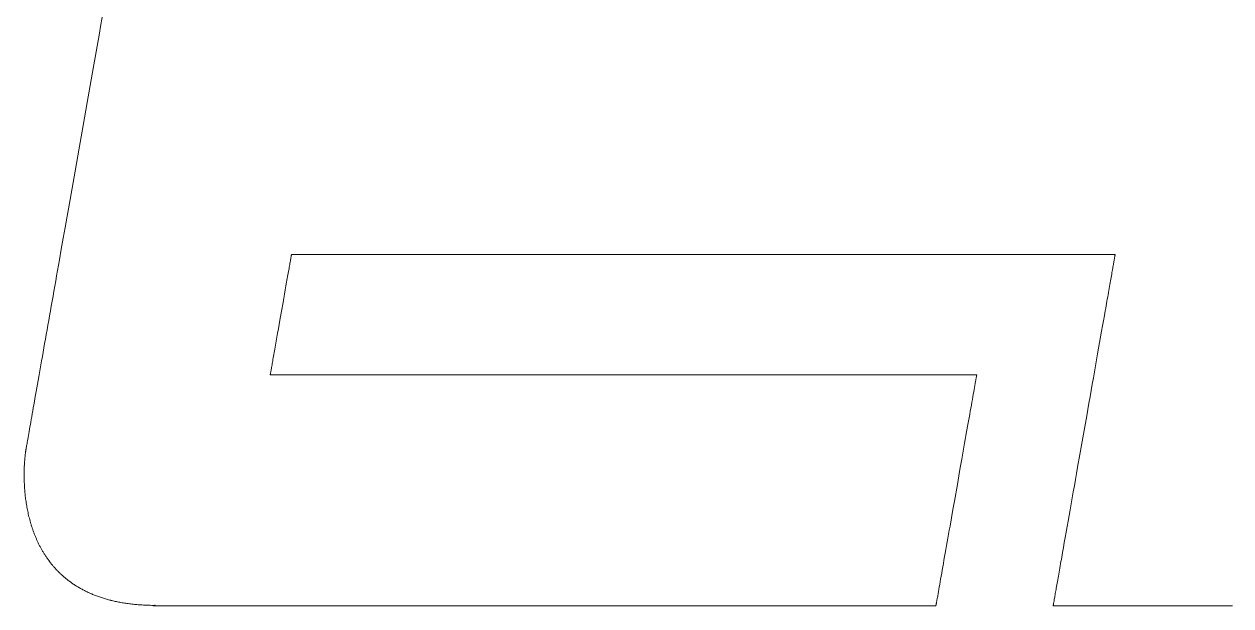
# Model space of a CAD drawing. Header units: millimetres. Extents: x 8533 to 164433, y 5768 to 115327.
# Drawn here: x 57304.3 to 57663.2, y 107582.3 to 107755.5 of the extents above; entities that cross this region are included whole.
import ezdxf

# ---------------------------------------------------------------- set-up
doc = ezdxf.new("R2010")
doc.units = ezdxf.units.MM
doc.header["$LTSCALE"] = 250
doc.layers.add('06_G-ENP_심볼', color=3, linetype='Continuous')
doc.layers.add('G-ENP', color=1, linetype='Continuous')

# ---------------------------------------------------------------- blocks, each defined once
blk = doc.blocks.new('zw$82BC')
at = {"layer": 'G-ENP', "color": 8, "lineweight": 0}
for p, q in [((20.262, 91.9277), (20.2549, 91.8871)), ((20.2691, 91.9679), (20.262, 91.9277)), ((20.2549, 91.8871), (20.2476, 91.846)), ((20.2476, 91.846), (20.2403, 91.8044)), ((20.2403, 91.8044), (20.2329, 91.7625)), ((20.2329, 91.7625), (20.2255, 91.7203)), ((20.2255, 91.7203), (20.218, 91.6779)), ((20.218, 91.6779), (20.2105, 91.6352)), ((20.2105, 91.6352), (20.1954, 91.5495)), ((20.1954, 91.5495), (20.1802, 91.4635)), ((20.1802, 91.4635), (20.1651, 91.3777)), ((20.1651, 91.3777), (20.1576, 91.335)), ((20.1576, 91.335), (20.1501, 91.2926)), ((20.1426, 91.2503), (20.1352, 91.2084)), ((20.1501, 91.2926), (20.1426, 91.2503)), ((20.1352, 91.2084), (20.1279, 91.1669)), ((20.1279, 91.1669), (20.1207, 91.1257)), ((20.1207, 91.1257), (20.1135, 91.085)), ((20.1135, 91.085), (20.1064, 91.0448)), ((20.1064, 91.0448), (20.0994, 91.0052)), ((20.9677, 91.0177), (20.9686, 91.0228)), ((20.9686, 91.0228), (20.9695, 91.0277)), ((20.9695, 91.0277), (20.9703, 91.0324)), ((20.9703, 91.0324), (20.9711, 91.0368)), ((20.9711, 91.0368), (20.9718, 91.0409)), ((20.9718, 91.0409), (20.9725, 91.0447)), ((20.9725, 91.0447), (20.9731, 91.0482)), ((20.9731, 91.0482), (20.9736, 91.0513)), ((20.9736, 91.0513), (20.9741, 91.0542)), ((20.9741, 91.0542), (20.9746, 91.0567)), ((20.9746, 91.0567), (20.975, 91.0589)), ((20.975, 91.0589), (20.9753, 91.0608)), ((20.9753, 91.0608), (20.9756, 91.0623)), ((20.9756, 91.0623), (20.9758, 91.0634)), ((20.9758, 91.0634), (20.9759, 91.0641)), ((20.9759, 91.0641), (20.9759, 91.0645)), ((20.976, 91.0645), (20.9762, 91.0645)), ((20.9762, 91.0645), (20.9765, 91.0645)), ((20.9765, 91.0645), (20.977, 91.0645)), ((20.977, 91.0645), (20.9777, 91.0645)), ((20.9777, 91.0645), (20.9786, 91.0645)), ((20.9786, 91.0645), (20.9796, 91.0645)), ((20.9796, 91.0645), (20.9808, 91.0645)), ((20.9808, 91.0645), (20.9822, 91.0645)), ((20.9822, 91.0645), (20.9837, 91.0645)), ((20.9837, 91.0645), (20.9854, 91.0645)), ((20.9854, 91.0645), (20.9872, 91.0645)), ((20.9872, 91.0645), (20.9892, 91.0645)), ((20.9892, 91.0645), (20.9914, 91.0645)), ((20.9914, 91.0645), (20.9937, 91.0645)), ((20.9937, 91.0645), (20.9962, 91.0645)), ((20.9962, 91.0645), (20.9988, 91.0645)), ((20.9988, 91.0645), (21.0016, 91.0645)), ((21.0016, 91.0645), (21.0045, 91.0645)), ((21.0045, 91.0645), (21.0076, 91.0645)), ((21.0076, 91.0645), (21.0109, 91.0645)), ((21.0109, 91.0645), (21.0178, 91.0645)), ((21.0178, 91.0645), (21.0254, 91.0645)), ((21.0254, 91.0645), (21.0335, 91.0645)), ((21.0335, 91.0645), (21.0422, 91.0645)), ((21.0422, 91.0645), (21.0515, 91.0645)), ((21.0515, 91.0645), (21.0613, 91.0645)), ((21.0613, 91.0645), (21.0717, 91.0645)), ((21.0717, 91.0645), (21.0826, 91.0645)), ((21.0826, 91.0645), (21.0941, 91.0645)), ((21.0941, 91.0645), (21.1061, 91.0645)), ((21.1061, 91.0645), (21.1186, 91.0645)), ((21.1186, 91.0645), (21.1317, 91.0645)), ((21.1317, 91.0645), (21.1452, 91.0645)), ((21.1452, 91.0645), (21.1592, 91.0645)), ((21.1592, 91.0645), (21.1737, 91.0645)), ((21.1737, 91.0645), (21.1887, 91.0645)), ((21.1887, 91.0645), (21.2042, 91.0645)), ((21.2042, 91.0645), (21.2201, 91.0645)), ((21.2201, 91.0645), (21.2364, 91.0645)), ((21.2364, 91.0645), (21.2532, 91.0645)), ((21.2532, 91.0645), (21.2705, 91.0645)), ((21.2705, 91.0645), (21.2882, 91.0645)), ((21.2882, 91.0645), (21.3062, 91.0645)), ((21.3062, 91.0645), (21.3247, 91.0645)), ((21.3247, 91.0645), (21.3436, 91.0645)), ((21.3436, 91.0645), (21.3629, 91.0645)), ((21.3629, 91.0645), (21.3826, 91.0645)), ((21.3826, 91.0645), (21.4027, 91.0645)), ((21.4027, 91.0645), (21.4231, 91.0645)), ((21.4231, 91.0645), (21.4439, 91.0645)), ((21.4439, 91.0645), (21.465, 91.0645)), ((21.465, 91.0645), (21.4865, 91.0645)), ((21.4865, 91.0645), (21.5083, 91.0645)), ((21.5083, 91.0645), (21.5304, 91.0645)), ((21.5304, 91.0645), (21.5528, 91.0645)), ((21.5528, 91.0645), (21.5756, 91.0645)), ((21.5756, 91.0645), (21.5987, 91.0645)), ((21.5987, 91.0645), (21.622, 91.0645)), ((21.622, 91.0645), (21.6456, 91.0645)), ((21.6456, 91.0645), (21.6695, 91.0645)), ((21.6695, 91.0645), (21.6937, 91.0645)), ((21.6937, 91.0645), (21.7181, 91.0645)), ((21.7181, 91.0645), (21.7428, 91.0645)), ((21.7428, 91.0645), (21.7677, 91.0645)), ((21.7677, 91.0645), (21.7929, 91.0645)), ((21.7929, 91.0645), (21.8183, 91.0645)), ((21.8183, 91.0645), (21.8439, 91.0645)), ((21.8439, 91.0645), (21.8697, 91.0645)), ((21.8697, 91.0645), (21.8957, 91.0645)), ((21.8957, 91.0645), (21.9219, 91.0645)), ((21.9219, 91.0645), (21.9482, 91.0645)), ((21.9482, 91.0645), (21.9748, 91.0645)), ((21.9748, 91.0645), (22.0015, 91.0645)), ((22.0015, 91.0645), (22.0554, 91.0645)), ((22.0554, 91.0645), (22.1098, 91.0645)), ((22.1098, 91.0645), (22.1648, 91.0645)), ((22.1648, 91.0645), (22.2202, 91.0645)), ((22.2202, 91.0645), (22.2759, 91.0645)), ((22.2759, 91.0645), (22.3319, 91.0645)), ((22.3319, 91.0645), (22.3881, 91.0645)), ((22.3881, 91.0645), (22.501, 91.0645)), ((22.501, 91.0645), (22.614, 91.0645)), ((22.614, 91.0645), (22.6703, 91.0645)), ((22.6703, 91.0645), (22.7265, 91.0645)), ((22.7265, 91.0645), (22.7824, 91.0645)), ((22.7824, 91.0645), (22.838, 91.0645)), ((22.838, 91.0645), (22.8933, 91.0645)), ((22.8933, 91.0645), (22.948, 91.0645)), ((22.948, 91.0645), (23.0023, 91.0645)), ((23.0023, 91.0645), (23.0292, 91.0645)), ((23.0292, 91.0645), (23.056, 91.0645)), ((23.056, 91.0645), (23.0825, 91.0645)), ((23.0825, 91.0645), (23.109, 91.0645)), ((23.109, 91.0645), (23.1352, 91.0645)), ((23.1352, 91.0645), (23.1613, 91.0645)), ((23.1613, 91.0645), (23.1871, 91.0645)), ((23.1871, 91.0645), (23.2128, 91.0645)), ((23.2128, 91.0645), (23.2382, 91.0645)), ((23.2382, 91.0645), (23.2634, 91.0645)), ((23.2634, 91.0645), (23.2884, 91.0645)), ((23.2884, 91.0645), (23.3132, 91.0645)), ((23.3132, 91.0645), (23.3377, 91.0645)), ((23.3377, 91.0645), (23.3619, 91.0645)), ((23.3619, 91.0645), (23.3859, 91.0645)), ((23.3859, 91.0645), (23.4096, 91.0645)), ((23.4096, 91.0645), (23.433, 91.0645)), ((23.433, 91.0645), (23.4562, 91.0645)), ((23.4562, 91.0645), (23.479, 91.0645)), ((23.479, 91.0645), (23.5016, 91.0645)), ((23.5016, 91.0645), (23.5238, 91.0645)), ((23.5238, 91.0645), (23.5457, 91.0645)), ((23.5457, 91.0645), (23.5672, 91.0645)), ((23.5672, 91.0645), (23.5885, 91.0645)), ((23.5885, 91.0645), (23.6093, 91.0645)), ((23.6093, 91.0645), (23.6299, 91.0645)), ((23.6299, 91.0645), (23.65, 91.0645)), ((23.65, 91.0645), (23.6698, 91.0645)), ((23.6698, 91.0645), (23.6892, 91.0645)), ((23.6892, 91.0645), (23.7082, 91.0645)), ((23.7082, 91.0645), (23.7268, 91.0645)), ((23.7268, 91.0645), (23.745, 91.0645)), ((23.745, 91.0645), (23.7628, 91.0645)), ((23.7628, 91.0645), (23.7802, 91.0645)), ((23.7802, 91.0645), (23.7971, 91.0645)), ((23.7971, 91.0645), (23.8136, 91.0645)), ((23.8136, 91.0645), (23.8296, 91.0645)), ((23.8296, 91.0645), (23.8452, 91.0645)), ((23.8452, 91.0645), (23.8603, 91.0645)), ((23.8603, 91.0645), (23.875, 91.0645)), ((23.875, 91.0645), (23.8892, 91.0645)), ((23.8892, 91.0645), (23.9028, 91.0645)), ((23.9028, 91.0645), (23.916, 91.0645)), ((23.916, 91.0645), (23.9286, 91.0645)), ((23.9286, 91.0645), (23.9408, 91.0645)), ((23.9408, 91.0645), (23.9524, 91.0645)), ((23.9524, 91.0645), (23.9635, 91.0645)), ((23.9635, 91.0645), (23.974, 91.0645)), ((23.974, 91.0645), (23.984, 91.0645)), ((23.984, 91.0645), (23.9935, 91.0645)), ((23.9935, 91.0645), (24.0023, 91.0645)), ((24.0023, 91.0645), (24.0106, 91.0645)), ((24.0106, 91.0645), (24.0183, 91.0645)), ((24.0183, 91.0645), (24.0254, 91.0645)), ((24.0254, 91.0645), (24.0288, 91.0645)), ((24.0288, 91.0645), (24.032, 91.0645)), ((24.032, 91.0645), (24.035, 91.0645)), ((24.035, 91.0645), (24.0379, 91.0645)), ((24.0379, 91.0645), (24.0406, 91.0645)), ((24.0406, 91.0645), (24.0431, 91.0645)), ((24.0431, 91.0645), (24.0456, 91.0645)), ((24.0456, 91.0645), (24.0478, 91.0645)), ((24.0478, 91.0645), (24.0499, 91.0645)), ((24.0499, 91.0645), (24.0518, 91.0645)), ((24.0518, 91.0645), (24.0536, 91.0645)), ((24.0536, 91.0645), (24.0552, 91.0645)), ((24.0549, 91.0229), (24.0541, 91.0182)), ((24.0557, 91.0274), (24.0549, 91.0229)), ((24.0552, 91.0645), (24.0567, 91.0645)), ((24.0565, 91.0316), (24.0557, 91.0274)), ((24.0572, 91.0356), (24.0565, 91.0316)), ((24.0567, 91.0645), (24.0579, 91.0645)), ((24.0578, 91.0393), (24.0572, 91.0356)), ((24.0584, 91.0429), (24.0578, 91.0393)), ((24.0579, 91.0645), (24.0591, 91.0645)), ((24.059, 91.0461), (24.0584, 91.0429)), ((24.0595, 91.0491), (24.059, 91.0461)), ((24.0591, 91.0645), (24.06, 91.0645)), ((24.06, 91.0519), (24.0595, 91.0491)), ((24.06, 91.0645), (24.0608, 91.0645)), ((24.0605, 91.0544), (24.06, 91.0519)), ((24.0609, 91.0566), (24.0605, 91.0544)), ((24.0608, 91.0645), (24.0614, 91.0645)), ((24.0612, 91.0585), (24.0609, 91.0566)), ((24.0615, 91.0602), (24.0612, 91.0585)), ((24.0614, 91.0645), (24.0619, 91.0645)), ((24.0617, 91.0616), (24.0615, 91.0602)), ((24.0619, 91.0628), (24.0617, 91.0616)), ((24.0619, 91.0645), (24.0621, 91.0645)), ((24.0621, 91.0636), (24.0619, 91.0628)), ((24.0622, 91.0642), (24.0621, 91.0636)), ((24.0622, 91.0645), (24.0622, 91.0642)), ((20.096, 90.9856), (20.0925, 90.9662)), ((20.0994, 91.0052), (20.096, 90.9856)), ((20.9602, 90.9753), (20.9614, 90.982)), ((20.9614, 90.982), (20.9625, 90.9884)), ((20.9625, 90.9884), (20.9636, 90.9947)), ((20.9636, 90.9947), (20.9647, 91.0008)), ((20.9647, 91.0008), (20.9657, 91.0066)), ((20.9657, 91.0066), (20.9667, 91.0123)), ((20.9667, 91.0123), (20.9677, 91.0177)), ((24.0472, 90.9791), (24.0461, 90.9726)), ((24.0483, 90.9853), (24.0472, 90.9791)), ((24.0493, 90.9913), (24.0483, 90.9853)), ((24.0504, 90.9971), (24.0493, 90.9913)), ((24.0514, 91.0027), (24.0504, 90.9971)), ((24.0523, 91.0081), (24.0514, 91.0027)), ((24.0532, 91.0132), (24.0523, 91.0081)), ((24.0541, 91.0182), (24.0532, 91.0132)), ((20.0891, 90.9469), (20.0858, 90.9278)), ((20.0925, 90.9662), (20.0891, 90.9469)), ((20.9499, 90.9167), (20.9526, 90.9321)), ((20.9526, 90.9321), (20.9552, 90.9471)), ((20.9552, 90.9471), (20.9578, 90.9615)), ((20.9578, 90.9615), (20.959, 90.9685)), ((20.959, 90.9685), (20.9602, 90.9753)), ((24.0399, 90.9376), (24.0385, 90.93)), ((24.0412, 90.945), (24.0399, 90.9376)), ((24.0424, 90.9522), (24.0412, 90.945)), ((24.0437, 90.9592), (24.0424, 90.9522)), ((24.0449, 90.966), (24.0437, 90.9592)), ((24.0461, 90.9726), (24.0449, 90.966)), ((20.0791, 90.8902), (20.0759, 90.8717)), ((20.0824, 90.9089), (20.0791, 90.8902)), ((20.0858, 90.9278), (20.0824, 90.9089)), ((20.9443, 90.8848), (20.9471, 90.9009)), ((20.9471, 90.9009), (20.9499, 90.9167)), ((24.0314, 90.8895), (24.0299, 90.881)), ((24.0329, 90.898), (24.0314, 90.8895)), ((24.0343, 90.9062), (24.0329, 90.898)), ((24.0358, 90.9143), (24.0343, 90.9062)), ((24.0372, 90.9223), (24.0358, 90.9143)), ((24.0385, 90.93), (24.0372, 90.9223)), ((20.0726, 90.8534), (20.0694, 90.8352)), ((20.0759, 90.8717), (20.0726, 90.8534)), ((20.9326, 90.819), (20.9385, 90.8521)), ((20.9385, 90.8521), (20.9443, 90.8848)), ((24.0252, 90.8543), (24.0219, 90.8358)), ((24.0268, 90.8633), (24.0252, 90.8543)), ((24.0284, 90.8722), (24.0268, 90.8633)), ((24.0299, 90.881), (24.0284, 90.8722)), ((20.0632, 90.7996), (20.0601, 90.7821)), ((20.0663, 90.8173), (20.0632, 90.7996)), ((20.0694, 90.8352), (20.0663, 90.8173)), ((20.9269, 90.7864), (20.9298, 90.8026)), ((20.9298, 90.8026), (20.9326, 90.819)), ((24.0151, 90.7971), (24.0116, 90.777)), ((24.0186, 90.8167), (24.0151, 90.7971)), ((24.0219, 90.8358), (24.0186, 90.8167)), ((20.057, 90.7649), (20.054, 90.7479)), ((20.0601, 90.7821), (20.057, 90.7649)), ((20.9186, 90.7395), (20.9213, 90.7548)), ((20.9213, 90.7548), (20.9241, 90.7704)), ((20.9241, 90.7704), (20.9269, 90.7864)), ((24.0079, 90.7564), (24.0042, 90.7355)), ((24.0116, 90.777), (24.0079, 90.7564)), ((20.0482, 90.7146), (20.0453, 90.6983)), ((20.0511, 90.7311), (20.0482, 90.7146)), ((20.054, 90.7479), (20.0511, 90.7311)), ((20.9123, 90.7037), (20.9135, 90.7106)), ((20.9135, 90.7106), (20.9147, 90.7176)), ((20.9147, 90.7176), (20.916, 90.7248)), ((20.916, 90.7248), (20.9186, 90.7395)), ((24.0005, 90.714), (23.9966, 90.6923)), ((24.0042, 90.7355), (24.0005, 90.714)), ((20.0397, 90.6666), (20.037, 90.6511)), ((20.0425, 90.6823), (20.0397, 90.6666)), ((20.0453, 90.6983), (20.0425, 90.6823)), ((20.9039, 90.6559), (20.9048, 90.6611)), ((20.9048, 90.6611), (20.9057, 90.6665)), ((20.9057, 90.6665), (20.9067, 90.6722)), ((20.9067, 90.6722), (20.9078, 90.6781)), ((20.9078, 90.6781), (20.9089, 90.6842)), ((20.9089, 90.6842), (20.91, 90.6905)), ((20.91, 90.6905), (20.9111, 90.697)), ((20.9111, 90.697), (20.9123, 90.7037)), ((23.9927, 90.6701), (23.9888, 90.6477)), ((23.9966, 90.6923), (23.9927, 90.6701)), ((20.0317, 90.6211), (20.0291, 90.6065)), ((20.0343, 90.636), (20.0317, 90.6211)), ((20.037, 90.6511), (20.0343, 90.636)), ((20.8966, 90.6145), (20.8968, 90.6157)), ((20.8968, 90.6157), (20.897, 90.6173)), ((20.897, 90.6173), (20.8974, 90.6192)), ((20.8974, 90.6192), (20.8978, 90.6214)), ((20.8978, 90.6214), (20.8982, 90.624)), ((20.8982, 90.624), (20.8988, 90.627)), ((20.8988, 90.627), (20.8993, 90.6302)), ((20.8993, 90.6302), (20.9, 90.6338)), ((20.9, 90.6338), (20.9006, 90.6376)), ((20.9006, 90.6376), (20.9014, 90.6418)), ((20.9014, 90.6418), (20.9022, 90.6462)), ((20.9022, 90.6462), (20.903, 90.6509)), ((20.903, 90.6509), (20.9039, 90.6559)), ((23.9847, 90.6249), (23.9807, 90.6019)), ((23.9888, 90.6477), (23.9847, 90.6249)), ((20.0241, 90.5782), (20.0217, 90.5645)), ((20.0266, 90.5922), (20.0241, 90.5782)), ((20.0291, 90.6065), (20.0266, 90.5922)), ((20.8963, 90.6133), (20.8964, 90.6137)), ((20.8963, 90.6132), (20.8963, 90.6133)), ((20.8964, 90.6137), (20.8966, 90.6145)), ((20.8974, 90.6132), (20.8966, 90.6132)), ((20.8988, 90.6132), (20.8974, 90.6132)), ((20.9007, 90.6132), (20.8988, 90.6132)), ((20.9032, 90.6132), (20.9007, 90.6132)), ((20.9063, 90.6132), (20.9032, 90.6132)), ((20.9099, 90.6132), (20.9063, 90.6132)), ((20.9141, 90.6132), (20.9099, 90.6132)), ((20.9188, 90.6132), (20.9141, 90.6132)), ((20.924, 90.6132), (20.9188, 90.6132)), ((20.9298, 90.6132), (20.924, 90.6132)), ((20.9361, 90.6132), (20.9298, 90.6132)), ((20.9428, 90.6132), (20.9361, 90.6132)), ((20.9501, 90.6132), (20.9428, 90.6132)), ((20.9579, 90.6132), (20.9501, 90.6132)), ((20.9661, 90.6132), (20.9579, 90.6132)), ((20.9748, 90.6132), (20.9661, 90.6132)), ((20.984, 90.6132), (20.9748, 90.6132)), ((20.9937, 90.6132), (20.984, 90.6132)), ((21.0038, 90.6132), (20.9937, 90.6132)), ((21.0144, 90.6132), (21.0038, 90.6132)), ((21.0254, 90.6132), (21.0144, 90.6132)), ((21.0368, 90.6132), (21.0254, 90.6132)), ((21.0486, 90.6132), (21.0368, 90.6132)), ((21.0609, 90.6132), (21.0486, 90.6132)), ((21.0736, 90.6132), (21.0609, 90.6132)), ((21.0867, 90.6132), (21.0736, 90.6132)), ((21.1002, 90.6132), (21.0867, 90.6132)), ((21.1141, 90.6132), (21.1002, 90.6132)), ((21.1284, 90.6132), (21.1141, 90.6132)), ((21.143, 90.6132), (21.1284, 90.6132)), ((21.158, 90.6132), (21.143, 90.6132)), ((21.1734, 90.6132), (21.158, 90.6132)), ((21.1891, 90.6132), (21.1734, 90.6132)), ((21.2052, 90.6132), (21.1891, 90.6132)), ((21.2216, 90.6132), (21.2052, 90.6132)), ((21.2383, 90.6132), (21.2216, 90.6132)), ((21.2554, 90.6132), (21.2383, 90.6132)), ((21.2728, 90.6132), (21.2554, 90.6132)), ((21.2905, 90.6132), (21.2728, 90.6132)), ((21.3085, 90.6132), (21.2905, 90.6132)), ((21.3268, 90.6132), (21.3085, 90.6132)), ((21.3454, 90.6132), (21.3268, 90.6132)), ((21.3643, 90.6132), (21.3454, 90.6132)), ((21.3834, 90.6132), (21.3643, 90.6132)), ((21.4028, 90.6132), (21.3834, 90.6132)), ((21.4225, 90.6132), (21.4028, 90.6132)), ((21.4424, 90.6132), (21.4225, 90.6132)), ((21.4626, 90.6132), (21.4424, 90.6132)), ((21.483, 90.6132), (21.4626, 90.6132)), ((21.5037, 90.6132), (21.483, 90.6132)), ((21.5245, 90.6132), (21.5037, 90.6132)), ((21.5456, 90.6132), (21.5245, 90.6132)), ((21.5669, 90.6132), (21.5456, 90.6132)), ((21.5884, 90.6132), (21.5669, 90.6132)), ((21.6101, 90.6132), (21.5884, 90.6132)), ((21.632, 90.6132), (21.6101, 90.6132)), ((21.654, 90.6132), (21.632, 90.6132)), ((21.6763, 90.6132), (21.654, 90.6132)), ((21.6987, 90.6132), (21.6763, 90.6132)), ((21.7212, 90.6132), (21.6987, 90.6132)), ((21.7668, 90.6132), (21.7212, 90.6132)), ((21.8129, 90.6132), (21.7668, 90.6132)), ((21.8595, 90.6132), (21.8129, 90.6132)), ((21.9066, 90.6132), (21.8595, 90.6132)), ((21.954, 90.6132), (21.9066, 90.6132)), ((22.0017, 90.6132), (21.954, 90.6132)), ((22.0497, 90.6132), (22.0017, 90.6132)), ((22.1463, 90.6132), (22.0497, 90.6132)), ((22.2432, 90.6132), (22.1463, 90.6132)), ((22.34, 90.6132), (22.2432, 90.6132)), ((22.3882, 90.6132), (22.34, 90.6132)), ((22.4362, 90.6132), (22.3882, 90.6132)), ((22.484, 90.6132), (22.4362, 90.6132)), ((22.5314, 90.6132), (22.484, 90.6132)), ((22.5785, 90.6132), (22.5314, 90.6132)), ((22.6251, 90.6132), (22.5785, 90.6132)), ((22.6712, 90.6132), (22.6251, 90.6132)), ((22.7168, 90.6132), (22.6712, 90.6132)), ((22.7394, 90.6132), (22.7168, 90.6132)), ((22.7618, 90.6132), (22.7394, 90.6132)), ((22.7841, 90.6132), (22.7618, 90.6132)), ((22.8061, 90.6132), (22.7841, 90.6132)), ((22.828, 90.6132), (22.8061, 90.6132)), ((22.8497, 90.6132), (22.828, 90.6132)), ((22.8713, 90.6132), (22.8497, 90.6132)), ((22.8926, 90.6132), (22.8713, 90.6132)), ((22.9137, 90.6132), (22.8926, 90.6132)), ((22.9345, 90.6132), (22.9137, 90.6132)), ((22.9552, 90.6132), (22.9345, 90.6132)), ((22.9756, 90.6132), (22.9552, 90.6132)), ((22.9958, 90.6132), (22.9756, 90.6132)), ((23.0158, 90.6132), (22.9958, 90.6132)), ((23.0355, 90.6132), (23.0158, 90.6132)), ((23.0549, 90.6132), (23.0355, 90.6132)), ((23.0741, 90.6132), (23.0549, 90.6132)), ((23.093, 90.6132), (23.0741, 90.6132)), ((23.1116, 90.6132), (23.093, 90.6132)), ((23.1299, 90.6132), (23.1116, 90.6132)), ((23.1479, 90.6132), (23.1299, 90.6132)), ((23.1657, 90.6132), (23.1479, 90.6132)), ((23.1831, 90.6132), (23.1657, 90.6132)), ((23.2002, 90.6132), (23.1831, 90.6132)), ((23.2169, 90.6132), (23.2002, 90.6132)), ((23.2334, 90.6132), (23.2169, 90.6132)), ((23.2495, 90.6132), (23.2334, 90.6132)), ((23.2652, 90.6132), (23.2495, 90.6132)), ((23.2806, 90.6132), (23.2652, 90.6132)), ((23.2957, 90.6132), (23.2806, 90.6132)), ((23.3104, 90.6132), (23.2957, 90.6132)), ((23.3246, 90.6132), (23.3104, 90.6132)), ((23.3386, 90.6132), (23.3246, 90.6132)), ((23.3521, 90.6132), (23.3386, 90.6132)), ((23.3652, 90.6132), (23.3521, 90.6132)), ((23.3779, 90.6132), (23.3652, 90.6132)), ((23.3902, 90.6132), (23.3779, 90.6132)), ((23.4021, 90.6132), (23.3902, 90.6132)), ((23.4136, 90.6132), (23.4021, 90.6132)), ((23.4246, 90.6132), (23.4136, 90.6132)), ((23.4352, 90.6132), (23.4246, 90.6132)), ((23.4454, 90.6132), (23.4352, 90.6132)), ((23.4551, 90.6132), (23.4454, 90.6132)), ((23.4643, 90.6132), (23.4551, 90.6132)), ((23.4731, 90.6132), (23.4643, 90.6132)), ((23.4813, 90.6132), (23.4731, 90.6132)), ((23.4892, 90.6132), (23.4813, 90.6132)), ((23.4965, 90.6132), (23.4892, 90.6132)), ((23.5033, 90.6132), (23.4965, 90.6132)), ((23.5096, 90.6132), (23.5033, 90.6132)), ((23.5154, 90.6132), (23.5096, 90.6132)), ((23.5206, 90.6132), (23.5154, 90.6132)), ((23.5254, 90.6132), (23.5206, 90.6132)), ((23.5296, 90.6132), (23.5254, 90.6132)), ((23.5333, 90.6132), (23.5296, 90.6132)), ((23.5364, 90.6132), (23.5333, 90.6132)), ((23.5353, 90.5667), (23.5366, 90.574)), ((23.539, 90.6132), (23.5364, 90.6132)), ((23.5366, 90.574), (23.5378, 90.5809)), ((23.5378, 90.5809), (23.5384, 90.584)), ((23.5384, 90.584), (23.5389, 90.5871)), ((23.5389, 90.5871), (23.5394, 90.5899)), ((23.541, 90.6132), (23.539, 90.6132)), ((23.5394, 90.5899), (23.5399, 90.5927)), ((23.5399, 90.5927), (23.5404, 90.5952)), ((23.5404, 90.5952), (23.5408, 90.5976)), ((23.5408, 90.5976), (23.5412, 90.5999)), ((23.5424, 90.6132), (23.541, 90.6132)), ((23.5412, 90.5999), (23.5415, 90.602)), ((23.5415, 90.602), (23.5419, 90.6039)), ((23.5419, 90.6039), (23.5422, 90.6056)), ((23.5422, 90.6056), (23.5425, 90.6072)), ((23.5433, 90.6132), (23.5424, 90.6132)), ((23.5425, 90.6072), (23.5427, 90.6086)), ((23.5427, 90.6086), (23.5429, 90.6098)), ((23.5429, 90.6098), (23.5431, 90.6108)), ((23.5431, 90.6108), (23.5433, 90.6117)), ((23.5433, 90.6117), (23.5434, 90.6123)), ((23.5434, 90.6123), (23.5435, 90.6128)), ((23.5435, 90.6131), (23.5435, 90.6132)), ((23.5435, 90.6128), (23.5435, 90.6131)), ((23.9766, 90.5786), (23.9724, 90.5551)), ((23.9807, 90.6019), (23.9766, 90.5786)), ((20.0148, 90.5255), (20.0127, 90.5131)), ((20.0171, 90.5382), (20.0148, 90.5255)), ((20.0194, 90.5512), (20.0171, 90.5382)), ((20.0217, 90.5645), (20.0194, 90.5512)), ((23.5274, 90.5218), (23.5291, 90.5317)), ((23.5291, 90.5317), (23.5308, 90.5412)), ((23.5308, 90.5412), (23.5324, 90.5502)), ((23.5324, 90.5502), (23.5339, 90.5587)), ((23.5339, 90.5587), (23.5353, 90.5667)), ((23.9683, 90.5315), (23.9641, 90.5077)), ((23.9724, 90.5551), (23.9683, 90.5315)), ((20.0085, 90.4894), (20.0065, 90.4781)), ((20.0105, 90.5011), (20.0085, 90.4894)), ((20.0127, 90.5131), (20.0105, 90.5011)), ((23.5196, 90.4774), (23.5216, 90.4891)), ((23.5216, 90.4891), (23.5236, 90.5004)), ((23.5236, 90.5004), (23.5255, 90.5113)), ((23.5255, 90.5113), (23.5274, 90.5218)), ((23.9641, 90.5077), (23.9556, 90.4598)), ((19.9992, 90.4367), (19.9975, 90.4272)), ((20.0009, 90.4465), (19.9992, 90.4367)), ((20.0027, 90.4566), (20.0009, 90.4465)), ((20.0046, 90.4672), (20.0027, 90.4566)), ((20.0065, 90.4781), (20.0046, 90.4672)), ((23.5106, 90.4269), (23.513, 90.44)), ((23.513, 90.44), (23.5152, 90.4528)), ((23.5152, 90.4528), (23.5174, 90.4653)), ((23.5174, 90.4653), (23.5196, 90.4774)), ((23.9556, 90.4598), (23.9386, 90.3634)), ((19.9916, 90.3936), (19.9903, 90.3863)), ((19.993, 90.4014), (19.9916, 90.3936)), ((19.9944, 90.4096), (19.993, 90.4014)), ((19.9959, 90.4182), (19.9944, 90.4096)), ((19.9975, 90.4272), (19.9959, 90.4182)), ((23.5034, 90.3857), (23.5058, 90.3997)), ((23.5058, 90.3997), (23.5083, 90.4134)), ((23.5083, 90.4134), (23.5106, 90.4269)), ((19.9834, 90.3471), (19.9827, 90.3433)), ((19.9841, 90.3513), (19.9834, 90.3471)), ((19.985, 90.356), (19.9841, 90.3513)), ((19.9859, 90.3612), (19.985, 90.356)), ((19.9869, 90.3668), (19.9859, 90.3612)), ((19.9879, 90.3728), (19.9869, 90.3668)), ((19.9891, 90.3793), (19.9879, 90.3728)), ((19.9903, 90.3863), (19.9891, 90.3793)), ((23.4957, 90.3421), (23.4983, 90.3569)), ((23.4983, 90.3569), (23.5008, 90.3714)), ((23.5008, 90.3714), (23.5034, 90.3857)), ((23.9386, 90.3634), (23.9302, 90.3153)), ((19.9806, 90.3311), (19.9805, 90.3308)), ((19.9805, 90.3308), (19.9805, 90.3308)), ((19.9805, 90.3308), (19.9805, 90.3308)), ((19.9807, 90.3319), (19.9806, 90.3311)), ((19.9809, 90.3332), (19.9807, 90.3319)), ((19.9813, 90.335), (19.9809, 90.3332)), ((19.9817, 90.3372), (19.9813, 90.335)), ((19.9822, 90.34), (19.9817, 90.3372)), ((19.9827, 90.3433), (19.9822, 90.34)), ((23.4877, 90.2969), (23.4904, 90.3121)), ((23.4904, 90.3121), (23.4931, 90.3272)), ((23.4931, 90.3272), (23.4957, 90.3421)), ((23.9302, 90.3153), (23.9218, 90.2678)), ((23.4767, 90.2346), (23.4822, 90.2659)), ((23.4822, 90.2659), (23.4877, 90.2969)), ((23.9218, 90.2678), (23.9176, 90.2442)), ((23.4711, 90.203), (23.4767, 90.2346)), ((23.9135, 90.2208), (23.9094, 90.1977)), ((23.9176, 90.2442), (23.9135, 90.2208)), ((23.4599, 90.1396), (23.4711, 90.203)), ((23.9054, 90.1748), (23.9014, 90.1522)), ((23.9094, 90.1977), (23.9054, 90.1748)), ((23.4544, 90.1081), (23.4599, 90.1396)), ((23.8975, 90.1299), (23.8936, 90.1079)), ((23.9014, 90.1522), (23.8975, 90.1299)), ((23.4435, 90.0464), (23.4489, 90.077)), ((23.4489, 90.077), (23.4544, 90.1081)), ((23.8898, 90.0864), (23.886, 90.0652)), ((23.8936, 90.1079), (23.8898, 90.0864)), ((23.4382, 90.0164), (23.4408, 90.0313)), ((23.4408, 90.0313), (23.4435, 90.0464)), ((23.8824, 90.0444), (23.8788, 90.0241)), ((23.886, 90.0652), (23.8824, 90.0444)), ((23.4305, 89.973), (23.433, 89.9872)), ((23.433, 89.9872), (23.4356, 90.0017)), ((23.4356, 90.0017), (23.4382, 90.0164)), ((23.8719, 89.9849), (23.8686, 89.9661)), ((23.8753, 90.0042), (23.8719, 89.9849)), ((23.8788, 90.0241), (23.8753, 90.0042)), ((23.4233, 89.9318), (23.4256, 89.9453)), ((23.4256, 89.9453), (23.4281, 89.959)), ((23.4281, 89.959), (23.4305, 89.973)), ((23.8638, 89.939), (23.8623, 89.9303)), ((23.8654, 89.9479), (23.8638, 89.939)), ((23.8686, 89.9661), (23.8654, 89.9479)), ((23.4144, 89.8815), (23.4165, 89.8935)), ((23.4165, 89.8935), (23.4187, 89.906)), ((23.4187, 89.906), (23.421, 89.9187)), ((23.421, 89.9187), (23.4233, 89.9318)), ((23.8564, 89.8969), (23.855, 89.889)), ((23.8578, 89.905), (23.8564, 89.8969)), ((23.8593, 89.9133), (23.8578, 89.905)), ((23.8607, 89.9217), (23.8593, 89.9133)), ((23.8623, 89.9303), (23.8607, 89.9217)), ((23.4066, 89.8373), (23.4084, 89.8477)), ((23.4084, 89.8477), (23.4103, 89.8585)), ((23.4103, 89.8585), (23.4123, 89.8698)), ((23.4123, 89.8698), (23.4144, 89.8815)), ((23.8485, 89.8521), (23.8473, 89.8453)), ((23.8497, 89.8591), (23.8485, 89.8521)), ((23.851, 89.8663), (23.8497, 89.8591)), ((23.8523, 89.8737), (23.851, 89.8663)), ((23.8536, 89.8813), (23.8523, 89.8737)), ((23.855, 89.889), (23.8536, 89.8813)), ((23.4001, 89.8006), (23.4016, 89.809)), ((23.4016, 89.809), (23.4032, 89.818)), ((23.4032, 89.818), (23.4048, 89.8274)), ((23.4048, 89.8274), (23.4066, 89.8373)), ((23.8399, 89.8033), (23.839, 89.7981)), ((23.8408, 89.8086), (23.8399, 89.8033)), ((23.8418, 89.8142), (23.8408, 89.8086)), ((23.8428, 89.82), (23.8418, 89.8142)), ((23.8439, 89.826), (23.8428, 89.82)), ((23.845, 89.8323), (23.8439, 89.826)), ((23.8461, 89.8387), (23.845, 89.8323)), ((23.8473, 89.8453), (23.8461, 89.8387)), ((23.3919, 89.7543), (23.3922, 89.756)), ((23.3922, 89.756), (23.3926, 89.7579)), ((23.3926, 89.7579), (23.3929, 89.7599)), ((23.3929, 89.7599), (23.3933, 89.7621)), ((23.3933, 89.7621), (23.3937, 89.7645)), ((23.3937, 89.7645), (23.3942, 89.767)), ((23.3942, 89.767), (23.3947, 89.7697)), ((23.3947, 89.7697), (23.3952, 89.7725)), ((23.3952, 89.7725), (23.3957, 89.7755)), ((23.3957, 89.7755), (23.3962, 89.7787)), ((23.3962, 89.7787), (23.3974, 89.7854)), ((23.3974, 89.7854), (23.3987, 89.7927)), ((23.3987, 89.7927), (23.4001, 89.8006)), ((23.8317, 89.7571), (23.8313, 89.7549)), ((23.8322, 89.7596), (23.8317, 89.7571)), ((23.8326, 89.7623), (23.8322, 89.7596)), ((23.8332, 89.7653), (23.8326, 89.7623)), ((23.8337, 89.7686), (23.8332, 89.7653)), ((23.8344, 89.7721), (23.8337, 89.7686)), ((23.835, 89.7758), (23.8344, 89.7721)), ((23.8357, 89.7798), (23.835, 89.7758)), ((23.8365, 89.784), (23.8357, 89.7798)), ((23.8373, 89.7885), (23.8365, 89.784)), ((23.8381, 89.7932), (23.8373, 89.7885)), ((23.839, 89.7981), (23.8381, 89.7932)), ((20.4575, 89.7471), (20.4574, 89.7471)), ((20.4574, 89.7471), (20.4576, 89.7471)), ((20.4579, 89.7472), (20.4575, 89.7471)), ((20.4576, 89.7471), (20.458, 89.7471)), ((20.4587, 89.7474), (20.4579, 89.7472)), ((20.458, 89.7471), (20.4587, 89.7471)), ((20.4606, 89.748), (20.4587, 89.7474)), ((20.4587, 89.7471), (20.4596, 89.7471)), ((20.4596, 89.7471), (20.4607, 89.7471)), ((20.4627, 89.7486), (20.4606, 89.748)), ((20.4607, 89.7471), (20.4621, 89.7471)), ((20.4621, 89.7471), (20.4637, 89.7471)), ((20.4636, 89.7488), (20.4627, 89.7486)), ((20.4643, 89.749), (20.4636, 89.7488)), ((20.4637, 89.7471), (20.4655, 89.7471)), ((20.4647, 89.7491), (20.4643, 89.749)), ((20.4647, 89.7491), (20.4647, 89.7491)), ((20.4647, 89.7491), (20.4647, 89.7491)), ((20.4647, 89.7491), (20.4647, 89.7491)), ((20.4655, 89.7471), (20.4675, 89.7471)), ((20.4675, 89.7471), (20.4697, 89.7471)), ((20.4697, 89.7471), (20.4721, 89.7471)), ((20.4721, 89.7471), (20.4746, 89.7471)), ((20.4746, 89.7471), (20.4774, 89.7471)), ((20.4774, 89.7471), (20.4803, 89.7471)), ((20.4803, 89.7471), (20.4834, 89.7471)), ((20.4834, 89.7471), (20.4867, 89.7471)), ((20.4867, 89.7471), (20.4936, 89.7471)), ((20.4936, 89.7471), (20.5012, 89.7471)), ((20.5012, 89.7471), (20.5092, 89.7471)), ((20.5092, 89.7471), (20.5178, 89.7471)), ((20.5178, 89.7471), (20.5267, 89.7471)), ((20.5267, 89.7471), (20.536, 89.7471)), ((20.536, 89.7471), (20.5456, 89.7471)), ((20.5456, 89.7471), (20.5555, 89.7471)), ((20.5555, 89.7471), (20.5656, 89.7471)), ((20.5656, 89.7471), (20.5863, 89.7471)), ((20.5863, 89.7471), (20.6073, 89.7471)), ((20.6073, 89.7471), (20.6281, 89.7471)), ((20.6281, 89.7471), (20.6383, 89.7471)), ((20.6383, 89.7471), (20.6484, 89.7471)), ((20.6484, 89.7471), (20.6582, 89.7471)), ((20.6582, 89.7471), (20.6677, 89.7471)), ((20.6677, 89.7471), (20.6769, 89.7471)), ((20.6769, 89.7471), (20.6858, 89.7471)), ((20.6858, 89.7471), (20.6942, 89.7471)), ((20.6942, 89.7471), (20.7021, 89.7471)), ((20.7021, 89.7471), (20.7095, 89.7471)), ((20.7095, 89.7471), (20.7129, 89.7471)), ((20.7129, 89.7471), (20.7163, 89.7471)), ((20.7163, 89.7471), (20.7194, 89.7471)), ((20.7194, 89.7471), (20.7224, 89.7471)), ((20.7224, 89.7471), (20.7252, 89.7471)), ((20.7252, 89.7471), (20.7279, 89.7471)), ((20.7279, 89.7471), (20.7304, 89.7471)), ((20.7304, 89.7471), (20.7327, 89.7471)), ((20.7327, 89.7471), (20.7347, 89.7471)), ((20.7347, 89.7471), (20.7366, 89.7471)), ((20.7366, 89.7471), (20.7383, 89.7471)), ((20.7383, 89.7471), (20.7398, 89.7471)), ((20.7398, 89.7471), (20.741, 89.7471)), ((20.741, 89.7471), (20.742, 89.7471)), ((20.742, 89.7471), (20.7428, 89.7471)), ((20.7428, 89.7471), (20.7433, 89.7471)), ((20.7433, 89.7471), (20.7438, 89.7471)), ((20.7438, 89.7471), (20.7445, 89.7471)), ((20.7445, 89.7471), (20.7457, 89.7471)), ((20.7457, 89.7471), (20.7476, 89.7471)), ((20.7476, 89.7471), (20.75, 89.7471)), ((20.75, 89.7471), (20.7529, 89.7471)), ((20.7529, 89.7471), (20.7564, 89.7471)), ((20.7564, 89.7471), (20.7604, 89.7471)), ((20.7604, 89.7471), (20.765, 89.7471)), ((20.765, 89.7471), (20.7701, 89.7471)), ((20.7701, 89.7471), (20.7757, 89.7471)), ((20.7757, 89.7471), (20.7819, 89.7471)), ((20.7819, 89.7471), (20.7885, 89.7471)), ((20.7885, 89.7471), (20.7957, 89.7471)), ((20.7957, 89.7471), (20.8033, 89.7471)), ((20.8033, 89.7471), (20.8115, 89.7471)), ((20.8115, 89.7471), (20.8201, 89.7471)), ((20.8201, 89.7471), (20.8291, 89.7471)), ((20.8291, 89.7471), (20.8387, 89.7471)), ((20.8387, 89.7471), (20.8487, 89.7471)), ((20.8487, 89.7471), (20.8591, 89.7471)), ((20.8591, 89.7471), (20.87, 89.7471)), ((20.87, 89.7471), (20.8814, 89.7471)), ((20.8814, 89.7471), (20.8931, 89.7471)), ((20.8931, 89.7471), (20.9053, 89.7471)), ((20.9053, 89.7471), (20.9179, 89.7471)), ((20.9179, 89.7471), (20.9309, 89.7471)), ((20.9309, 89.7471), (20.9443, 89.7471)), ((20.9443, 89.7471), (20.9581, 89.7471)), ((20.9581, 89.7471), (20.9722, 89.7471)), ((20.9722, 89.7471), (20.9868, 89.7471)), ((20.9868, 89.7471), (21.0017, 89.7471)), ((21.0017, 89.7471), (21.017, 89.7471)), ((21.017, 89.7471), (21.0326, 89.7471)), ((21.0326, 89.7471), (21.0486, 89.7471)), ((21.0486, 89.7471), (21.065, 89.7471)), ((21.065, 89.7471), (21.0816, 89.7471)), ((21.0816, 89.7471), (21.0986, 89.7471)), ((21.0986, 89.7471), (21.1159, 89.7471)), ((21.1159, 89.7471), (21.1336, 89.7471)), ((21.1336, 89.7471), (21.1515, 89.7471)), ((21.1515, 89.7471), (21.1697, 89.7471)), ((21.1697, 89.7471), (21.1882, 89.7471)), ((21.1882, 89.7471), (21.207, 89.7471)), ((21.207, 89.7471), (21.2261, 89.7471)), ((21.2261, 89.7471), (21.2455, 89.7471)), ((21.2455, 89.7471), (21.2651, 89.7471)), ((21.2651, 89.7471), (21.2849, 89.7471)), ((21.2849, 89.7471), (21.3051, 89.7471)), ((21.3051, 89.7471), (21.3254, 89.7471)), ((21.3254, 89.7471), (21.346, 89.7471)), ((21.346, 89.7471), (21.3668, 89.7471)), ((21.3668, 89.7471), (21.3878, 89.7471)), ((21.3878, 89.7471), (21.4091, 89.7471)), ((21.4091, 89.7471), (21.4305, 89.7471)), ((21.4305, 89.7471), (21.4522, 89.7471)), ((21.4522, 89.7471), (21.474, 89.7471)), ((21.474, 89.7471), (21.496, 89.7471)), ((21.496, 89.7471), (21.5182, 89.7471)), ((21.5182, 89.7471), (21.5406, 89.7471)), ((21.5406, 89.7471), (21.5631, 89.7471)), ((21.5631, 89.7471), (21.6086, 89.7471)), ((21.6086, 89.7471), (21.6546, 89.7471)), ((21.6546, 89.7471), (21.7012, 89.7471)), ((21.7012, 89.7471), (21.7482, 89.7471)), ((21.7482, 89.7471), (21.7956, 89.7471)), ((21.7956, 89.7471), (21.8433, 89.7471)), ((21.8433, 89.7471), (21.8912, 89.7471)), ((21.8912, 89.7471), (21.9394, 89.7471)), ((21.9394, 89.7471), (22.0362, 89.7471)), ((22.0362, 89.7471), (22.1331, 89.7471)), ((22.1331, 89.7471), (22.2297, 89.7471)), ((22.2297, 89.7471), (22.2777, 89.7471)), ((22.2777, 89.7471), (22.3255, 89.7471)), ((22.3255, 89.7471), (22.373, 89.7471)), ((22.373, 89.7471), (22.4201, 89.7471)), ((22.4201, 89.7471), (22.4667, 89.7471)), ((22.4667, 89.7471), (22.5129, 89.7471)), ((22.5129, 89.7471), (22.5586, 89.7471)), ((22.5586, 89.7471), (22.5812, 89.7471)), ((22.5812, 89.7471), (22.6037, 89.7471)), ((22.6037, 89.7471), (22.6259, 89.7471)), ((22.6259, 89.7471), (22.6481, 89.7471)), ((22.6481, 89.7471), (22.67, 89.7471)), ((22.67, 89.7471), (22.6917, 89.7471)), ((22.6917, 89.7471), (22.7133, 89.7471)), ((22.7133, 89.7471), (22.7347, 89.7471)), ((22.7347, 89.7471), (22.7558, 89.7471)), ((22.7558, 89.7471), (22.7767, 89.7471)), ((22.7767, 89.7471), (22.7975, 89.7471)), ((22.7975, 89.7471), (22.8179, 89.7471)), ((22.8179, 89.7471), (22.8382, 89.7471)), ((22.8382, 89.7471), (22.8582, 89.7471)), ((22.8582, 89.7471), (22.8779, 89.7471)), ((22.8779, 89.7471), (22.8974, 89.7471)), ((22.8974, 89.7471), (22.9167, 89.7471)), ((22.9167, 89.7471), (22.9356, 89.7471)), ((22.9356, 89.7471), (22.9543, 89.7471)), ((22.9543, 89.7471), (22.9727, 89.7471)), ((22.9727, 89.7471), (22.9908, 89.7471)), ((22.9908, 89.7471), (23.0086, 89.7471)), ((23.0086, 89.7471), (23.0261, 89.7471)), ((23.0261, 89.7471), (23.0433, 89.7471)), ((23.0433, 89.7471), (23.0601, 89.7471)), ((23.0601, 89.7471), (23.0766, 89.7471)), ((23.0766, 89.7471), (23.0928, 89.7471)), ((23.0928, 89.7471), (23.1086, 89.7471)), ((23.1086, 89.7471), (23.1241, 89.7471)), ((23.1241, 89.7471), (23.1393, 89.7471)), ((23.1393, 89.7471), (23.154, 89.7471)), ((23.154, 89.7471), (23.1684, 89.7471)), ((23.1684, 89.7471), (23.1824, 89.7471)), ((23.1824, 89.7471), (23.196, 89.7471)), ((23.196, 89.7471), (23.2092, 89.7471)), ((23.2092, 89.7471), (23.2221, 89.7471)), ((23.2221, 89.7471), (23.2345, 89.7471)), ((23.2345, 89.7471), (23.2465, 89.7471)), ((23.2465, 89.7471), (23.258, 89.7471)), ((23.258, 89.7471), (23.2692, 89.7471)), ((23.2692, 89.7471), (23.2799, 89.7471)), ((23.2799, 89.7471), (23.2901, 89.7471)), ((23.2901, 89.7471), (23.2999, 89.7471)), ((23.2999, 89.7471), (23.3093, 89.7471)), ((23.3093, 89.7471), (23.3181, 89.7471)), ((23.3181, 89.7471), (23.3265, 89.7471)), ((23.3265, 89.7471), (23.3345, 89.7471)), ((23.3345, 89.7471), (23.3419, 89.7471)), ((23.3419, 89.7471), (23.3488, 89.7471)), ((23.3488, 89.7471), (23.3552, 89.7471)), ((23.3552, 89.7471), (23.3612, 89.7471)), ((23.3612, 89.7471), (23.3666, 89.7471)), ((23.3666, 89.7471), (23.3714, 89.7471)), ((23.3714, 89.7471), (23.3758, 89.7471)), ((23.3758, 89.7471), (23.3796, 89.7471)), ((23.3796, 89.7471), (23.3828, 89.7471)), ((23.3828, 89.7471), (23.3855, 89.7471)), ((23.3855, 89.7471), (23.3877, 89.7471)), ((23.3877, 89.7471), (23.3892, 89.7471)), ((23.3892, 89.7471), (23.3902, 89.7471)), ((23.3902, 89.7471), (23.3906, 89.7471)), ((23.3907, 89.7474), (23.3908, 89.7478)), ((23.3907, 89.7472), (23.3907, 89.7474)), ((23.3908, 89.7478), (23.3909, 89.7485)), ((23.3909, 89.7485), (23.391, 89.7493)), ((23.391, 89.7493), (23.3912, 89.7503)), ((23.3912, 89.7503), (23.3914, 89.7514)), ((23.3914, 89.7514), (23.3917, 89.7528)), ((23.3917, 89.7528), (23.3919, 89.7543)), ((23.8301, 89.7479), (23.83, 89.7474)), ((23.83, 89.7474), (23.83, 89.7471)), ((23.83, 89.7471), (23.8302, 89.7471)), ((23.8303, 89.7488), (23.8301, 89.7479)), ((23.8302, 89.7471), (23.8306, 89.7471)), ((23.8304, 89.7499), (23.8303, 89.7488)), ((23.8307, 89.7513), (23.8304, 89.7499)), ((23.8306, 89.7471), (23.8312, 89.7471)), ((23.831, 89.753), (23.8307, 89.7513)), ((23.8313, 89.7549), (23.831, 89.753)), ((23.8312, 89.7471), (23.832, 89.7471)), ((23.832, 89.7471), (23.8329, 89.7471)), ((23.8329, 89.7471), (23.8341, 89.7471)), ((23.8341, 89.7471), (23.8354, 89.7471)), ((23.8354, 89.7471), (23.8369, 89.7471)), ((23.8369, 89.7471), (23.8385, 89.7471)), ((23.8385, 89.7471), (23.8404, 89.7471)), ((23.8404, 89.7471), (23.8424, 89.7471)), ((23.8424, 89.7471), (23.8445, 89.7471)), ((23.8445, 89.7471), (23.8469, 89.7471)), ((23.8469, 89.7471), (23.8494, 89.7471)), ((23.8494, 89.7471), (23.852, 89.7471)), ((23.852, 89.7471), (23.8548, 89.7471)), ((23.8548, 89.7471), (23.8578, 89.7471)), ((23.8578, 89.7471), (23.8642, 89.7471)), ((23.8642, 89.7471), (23.8711, 89.7471)), ((23.8711, 89.7471), (23.8787, 89.7471)), ((23.8787, 89.7471), (23.8868, 89.7471)), ((23.8868, 89.7471), (23.8954, 89.7471)), ((23.8954, 89.7471), (23.9045, 89.7471)), ((23.9045, 89.7471), (23.9142, 89.7471)), ((23.9142, 89.7471), (23.9243, 89.7471)), ((23.9243, 89.7471), (23.9348, 89.7471)), ((23.9348, 89.7471), (23.9458, 89.7471)), ((23.9458, 89.7471), (23.9573, 89.7471)), ((23.9573, 89.7471), (23.9691, 89.7471)), ((23.9691, 89.7471), (23.9813, 89.7471)), ((23.9813, 89.7471), (23.9939, 89.7471)), ((23.9939, 89.7471), (24.0068, 89.7471)), ((24.0068, 89.7471), (24.02, 89.7471)), ((24.02, 89.7471), (24.0335, 89.7471)), ((24.0335, 89.7471), (24.0474, 89.7471)), ((24.0474, 89.7471), (24.0614, 89.7471)), ((24.0614, 89.7471), (24.0758, 89.7471)), ((24.0758, 89.7471), (24.0904, 89.7471)), ((24.0904, 89.7471), (24.1051, 89.7471)), ((24.1051, 89.7471), (24.1201, 89.7471)), ((24.1201, 89.7471), (24.1353, 89.7471)), ((24.1353, 89.7471), (24.166, 89.7471)), ((24.166, 89.7471), (24.1972, 89.7471)), ((24.1972, 89.7471), (24.2287, 89.7471)), ((24.2287, 89.7471), (24.2604, 89.7471)), ((24.2604, 89.7471), (24.3236, 89.7471)), ((24.3236, 89.7471), (24.3549, 89.7471)), ((24.3549, 89.7471), (24.3857, 89.7471)), ((24.3857, 89.7471), (24.4009, 89.7471)), ((24.4009, 89.7471), (24.4159, 89.7471)), ((24.4159, 89.7471), (24.4308, 89.7471)), ((24.4308, 89.7471), (24.4454, 89.7471)), ((24.4454, 89.7471), (24.4598, 89.7471)), ((24.4598, 89.7471), (24.474, 89.7471)), ((24.474, 89.7471), (24.4879, 89.7471)), ((24.4879, 89.7471), (24.5016, 89.7471))]:
    blk.add_line(p, q, dxfattribs=at)
for centre, radius, start, end in [((20.976, 91.0645), 0.0000319, 89.5138, 169.5073), ((24.0622, 91.0644), 0.0000697, 24.5438, 124.544), ((20.8964, 90.6133), 0.000149, 219.8144, 319.821), ((23.5434, 90.6131), 0.000177, 39.9626, 139.9721), ((20.6052, 90.2449), 0.6307, 174.8245, 175.296), ((20.5771, 90.2474), 0.6025, 174.3671, 174.8248), ((20.5449, 90.2506), 0.5701, 173.923, 174.3675), ((20.5083, 90.2545), 0.5334, 173.4918, 173.9234), ((20.4672, 90.2592), 0.492, 173.0728, 173.4922), ((20.4213, 90.2648), 0.4457, 172.6658, 173.0734), ((20.3703, 90.2714), 0.3943, 172.2703, 172.6666), ((20.3139, 90.279), 0.3374, 171.886, 172.2714), ((20.252, 90.2878), 0.2749, 171.5128, 171.8878), ((20.1842, 90.298), 0.2064, 171.1511, 171.5159), ((20.1103, 90.3095), 0.1316, 170.803, 171.1581), ((19.9805, 90.3308), 0.0000101, 345.6504, 355.2107), ((20.03, 90.3225), 0.0502, 170.4883, 170.8341), ((20.7055, 90.2385), 0.7312, 178.4468, 179.0323), ((20.7, 90.2387), 0.7258, 177.8799, 178.447), ((20.692, 90.239), 0.7177, 177.3305, 177.88), ((20.681, 90.2395), 0.7068, 176.7981, 177.3307), ((20.6671, 90.2403), 0.6928, 176.2819, 176.7983), ((20.65, 90.2414), 0.6756, 175.7813, 176.2821), ((20.6294, 90.2429), 0.655, 175.2957, 175.7816), ((20.7086, 90.2385), 0.7343, 179.0322, 179.6368), ((20.7094, 90.2384), 0.7351, 179.6367, 180.2613), ((20.7081, 90.2384), 0.7338, 180.2611, 180.9065), ((20.705, 90.2384), 0.7307, 180.9064, 181.5735), ((20.7001, 90.2383), 0.7258, 181.5734, 182.2631), ((20.6937, 90.238), 0.7194, 182.263, 182.9762), ((20.6859, 90.2376), 0.7116, 182.9761, 183.714), ((20.6769, 90.237), 0.7025, 183.7138, 184.4773), ((20.6667, 90.2362), 0.6924, 184.4772, 185.2673), ((20.6556, 90.2352), 0.6812, 185.2672, 186.0851), ((20.6437, 90.2339), 0.6693, 186.085, 186.9318), ((20.6311, 90.2324), 0.6566, 186.9317, 187.8087), ((20.618, 90.2306), 0.6433, 187.8085, 188.7168), ((20.6044, 90.2285), 0.6296, 188.7166, 189.6574), ((20.5905, 90.2261), 0.6155, 189.6573, 190.6318), ((20.5764, 90.2235), 0.6011, 190.6317, 191.6412), ((20.5622, 90.2205), 0.5866, 191.6411, 192.6869), ((20.5479, 90.2173), 0.572, 192.6868, 193.7701), ((20.5338, 90.2139), 0.5574, 193.77, 194.8921), ((20.5198, 90.2102), 0.543, 194.892, 196.0541), ((20.5061, 90.2062), 0.5287, 196.054, 197.2573), ((20.4928, 90.2021), 0.5148, 197.2572, 198.5027), ((20.4798, 90.1977), 0.5011, 198.5026, 199.7914), ((20.4673, 90.1932), 0.4878, 199.7914, 201.1244), ((20.4554, 90.1886), 0.475, 201.1243, 202.5023), ((20.4441, 90.1839), 0.4627, 202.5023, 203.926), ((20.4334, 90.1792), 0.451, 203.926, 205.3957), ((20.4234, 90.1744), 0.44, 205.3957, 206.9119), ((20.4141, 90.1697), 0.4296, 206.9119, 208.4744), ((20.4056, 90.1651), 0.4199, 208.4745, 210.083), ((20.3978, 90.1606), 0.411, 210.0831, 211.7372), ((20.3909, 90.1564), 0.4028, 211.7373, 213.436), ((20.3849, 90.1524), 0.3956, 213.4362, 215.1781), ((20.3797, 90.1487), 0.3892, 215.1784, 216.962), ((20.3753, 90.1454), 0.3838, 216.9623, 218.7855), ((20.3718, 90.1426), 0.3793, 218.7858, 220.6461), ((20.3692, 90.1404), 0.3758, 220.6465, 222.541), ((20.3674, 90.1387), 0.3734, 222.5414, 224.4669), ((20.3665, 90.1378), 0.3721, 224.4673, 226.42), ((20.3663, 90.1377), 0.3719, 226.4205, 228.3963), ((20.367, 90.1384), 0.3729, 228.3969, 230.3915), ((20.3684, 90.1402), 0.3752, 230.3921, 232.401), ((20.3706, 90.143), 0.3787, 232.4016, 234.4198), ((20.3734, 90.1469), 0.3836, 234.4204, 236.4431), ((20.3769, 90.1522), 0.3899, 236.4437, 238.4658), ((20.381, 90.1589), 0.3977, 238.4664, 240.4828), ((20.3856, 90.167), 0.407, 240.4833, 242.4892), ((20.3907, 90.1768), 0.418, 242.4897, 244.4802), ((20.3962, 90.1882), 0.4308, 244.4807, 246.4513), ((20.4005, 90.198), 0.4415, 246.4475, 247.424), ((20.4034, 90.2052), 0.4492, 247.424, 248.3939), ((20.4065, 90.2129), 0.4575, 248.394, 249.3568), ((20.4095, 90.221), 0.4662, 249.3569, 250.3122), ((20.4127, 90.2298), 0.4755, 250.3123, 251.2597), ((20.4158, 90.239), 0.4852, 251.2597, 252.1988), ((20.419, 90.2489), 0.4956, 252.1988, 253.1291), ((20.4221, 90.2593), 0.5065, 253.1292, 254.0504), ((20.4253, 90.2703), 0.5179, 254.0504, 254.9621), ((20.4284, 90.282), 0.53, 254.9622, 255.8642), ((20.4315, 90.2942), 0.5427, 255.8642, 256.7562), ((20.4346, 90.3072), 0.556, 256.7562, 257.6379), ((20.4375, 90.3208), 0.5699, 257.6379, 258.509), ((20.4404, 90.3351), 0.5845, 258.509, 259.3694), ((20.4433, 90.3502), 0.5998, 259.3694, 260.2189), ((20.446, 90.3659), 0.6158, 260.2189, 261.0573), ((20.4486, 90.3824), 0.6325, 261.0573, 261.8845), ((20.451, 90.3997), 0.65, 261.8845, 262.7004), ((20.4534, 90.4178), 0.6682, 262.7004, 263.5048), ((20.4555, 90.4366), 0.6872, 263.5048, 264.2978), ((20.4575, 90.4563), 0.707, 264.2978, 265.0792), ((20.4592, 90.4769), 0.7276, 265.0791, 265.849), ((20.4608, 90.4983), 0.7491, 265.8489, 266.6072), ((20.4621, 90.5206), 0.7714, 266.6071, 267.3538), ((20.4632, 90.5439), 0.7947, 267.3537, 268.0888), ((20.464, 90.568), 0.8189, 268.0888, 268.8122), ((20.4645, 90.5931), 0.844, 268.8122, 269.5242), ((20.4574, 89.7471), 0.00000196, 54.1882, 218.5459), ((20.4647, 90.6126), 0.8635, 269.5228, 269.8745), ((20.4647, 90.6209), 0.8717, 269.8741, 269.9616), ((20.4644, 89.7491), 0.000296, 7.8211, 172.1404), ((23.3906, 89.7471), 0.0000512, 299.8028, 19.7933), ((23.83, 89.7471), 0.0000252, 182.4615, 282.4617)]:
    blk.add_arc(centre, radius, start, end, dxfattribs=at)

msp = doc.modelspace()

# ---------------------------------------------------------------- block references
at = {"layer": '06_G-ENP_심볼', "color": 0, "xscale": 79.36842069133647, "yscale": 79.36842069133647, "zscale": 79.36842069133647}
msp.add_blockref('zw$82BC', (55718.95, 100459.2, -0.32), dxfattribs=at)

doc.saveas('drawing.dxf')
